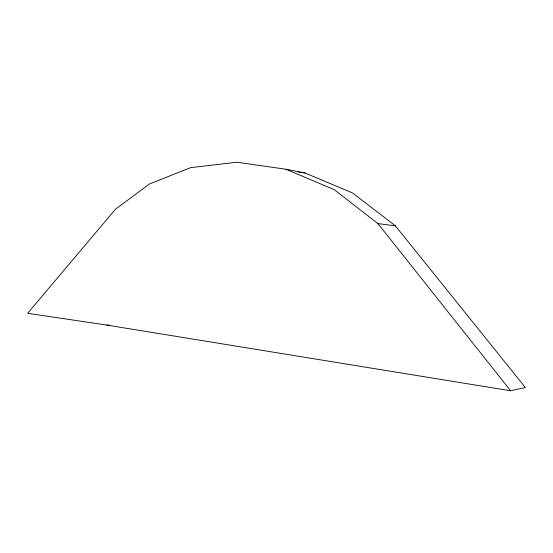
<?xml version="1.0" encoding="UTF-8"?>
<svg xmlns="http://www.w3.org/2000/svg" width="553" height="553" viewBox="0 0 553 553"><rect width="100%" height="100%" fill="white"/><g stroke="black" fill="none" stroke-linecap="round" stroke-linejoin="round"><path stroke-width="0.83" d="M510.654 390.784L525.35 387.515L395.423 225.873L352.648 192.997L304.98 172.978L285.936 169.239L236.857 162.216L190.55 167.67L149.566 183.935L115.625 209.055L27.65 313.288L106.833 325.095L510.654 390.784L377.899 223.571L334.358 189.734L285.936 169.239M106.833 325.095L109.363 325.005M377.899 223.571L395.423 225.873M298.178 172.004L304.98 172.978"/></g></svg>
